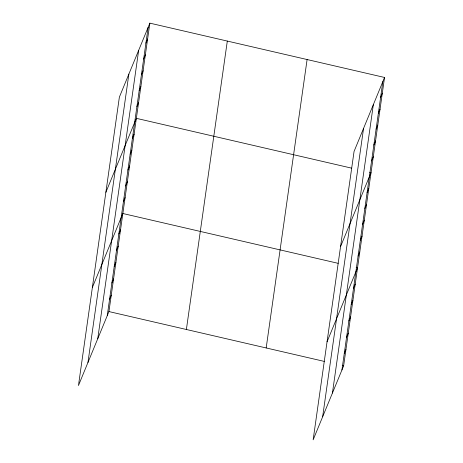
<?xml version="1.0" encoding="UTF-8"?>
<svg xmlns="http://www.w3.org/2000/svg" width="463" height="463" viewBox="0 0 463 463"><rect width="100%" height="100%" fill="white"/><g stroke="black" fill="none" stroke-linecap="round" stroke-linejoin="round"><path stroke-width="0.69" d="M87.953 362.488L128.876 74.068M97.739 338.742L138.663 50.322M107.242 315.697L148.16 27.271M149.862 23.15L119.373 97.114L78.455 385.54L108.938 311.57L149.862 23.15L384.545 77.46L343.627 365.886L313.138 439.85L354.062 151.43L384.545 77.46M186.386 329.494L227.31 41.074M266.179 347.962L307.102 59.536M322.636 416.804L363.559 128.378M332.428 393.058L373.346 104.632M341.925 370.006L382.849 81.586M145.914 43.134L147.61 39.014M143.663 58.998L145.359 54.877M141.412 74.861L143.108 70.741M139.16 90.725L140.862 86.604M136.909 106.588L138.611 102.468M105.871 192.295L136.359 118.331L351.683 168.162M132.406 138.315L134.108 134.195M130.155 154.179L131.857 150.058M127.904 170.043L129.605 165.922M125.658 185.906L127.354 181.78M123.407 201.77L125.103 197.643M92.368 287.477L122.851 213.507L338.175 263.337M118.835 233.977L120.536 229.851M116.514 250.321L118.215 246.194M114.199 266.665L115.895 262.538M111.878 283.009L113.58 278.882M109.557 299.353L111.259 295.226M380.598 97.45L382.293 93.323M378.346 113.313L380.042 109.187M376.095 129.177L377.796 125.051M373.844 145.035L375.545 140.914M371.592 160.898L373.294 156.778M340.554 246.605L371.042 172.641L369.659 172.323M367.09 192.625L368.791 188.505M364.844 208.489L366.54 204.368M362.593 224.352L364.288 220.232M360.341 240.216L362.037 236.095M358.09 256.08L359.786 251.959M327.052 341.787L357.54 267.822L356.157 267.498M353.518 288.287L355.219 284.166M351.203 304.631L352.899 300.51M348.882 320.975L350.584 316.854M346.561 337.319L348.263 333.198M344.246 353.663L345.942 349.542M108.938 311.57L324.262 361.4M342.244 365.562L343.627 365.886"/></g></svg>
